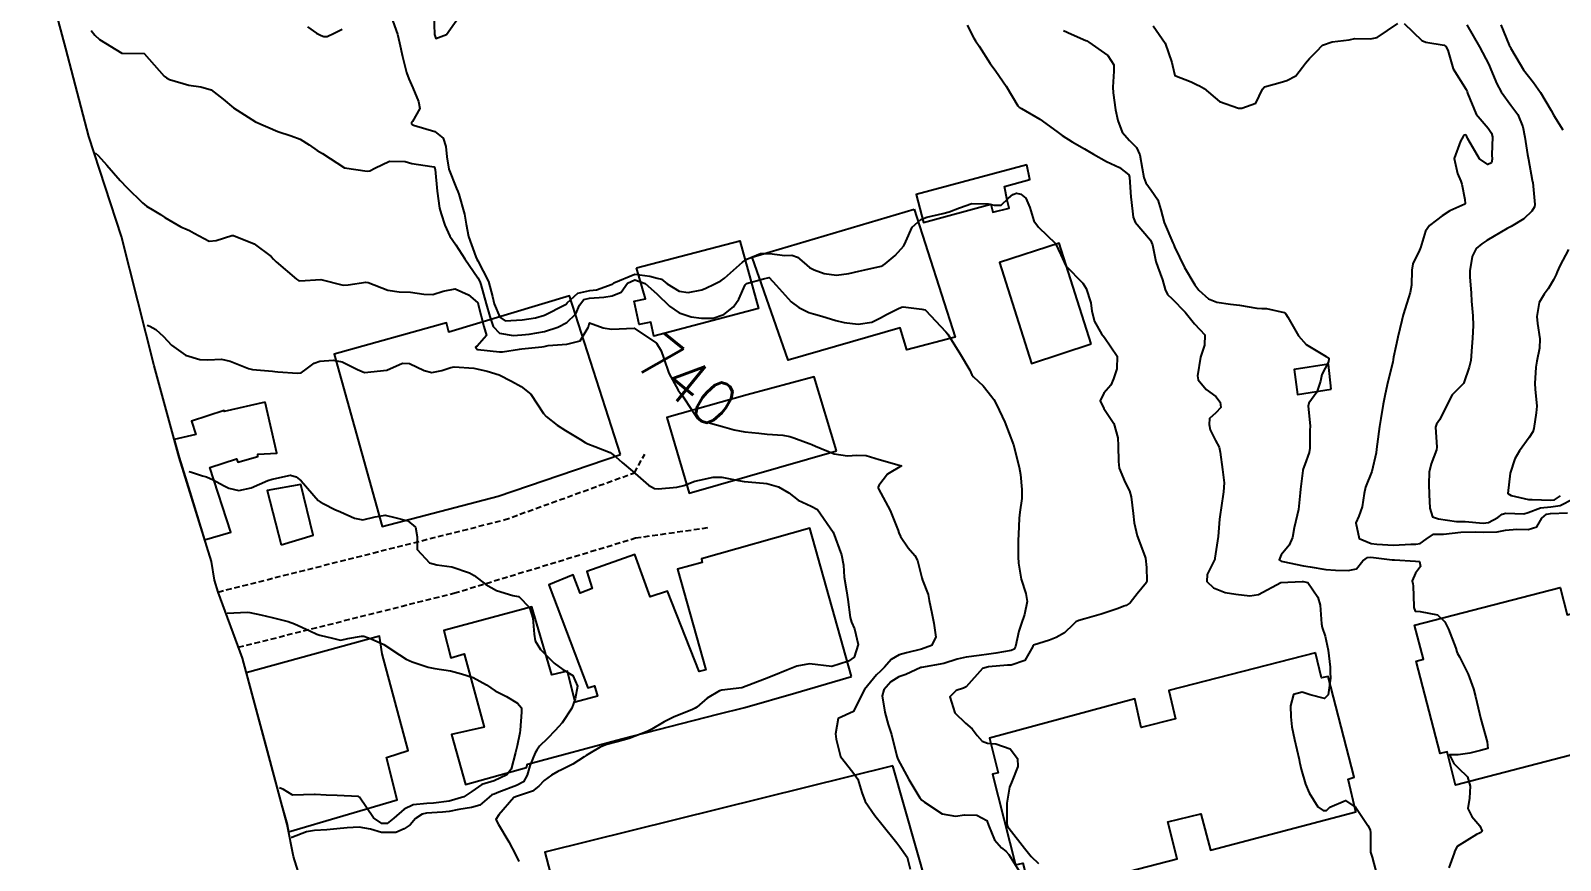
# Model space of a CAD drawing. Header units: metres. Extents: x 292545 to 299085, y 7450245 to 7463078.
# Drawn here: x 298588.6 to 298725.1, y 7450422.4 to 7450496.4 of the extents above; entities that cross this region are included whole.
import ezdxf
from ezdxf.enums import TextEntityAlignment as Align

# ---------------------------------------------------------------- set-up
doc = ezdxf.new("R2010")
doc.units = ezdxf.units.M
doc.linetypes.add('DASHED', pattern=[0.75, 0.5, -0.25])
for name, color, linetype in [('Area', 45, 'Continuous'), ('Cotas', 45, 'Continuous'), ('Curvas de Nivel 1m', 11, 'Continuous'), ('Curvas de Nivel 5m', 15, 'Continuous'), ('Edificações', 30, 'Continuous'), ('Vias Secundárias', 230, 'DASHED')]:
    doc.layers.add(name, color=color, linetype=linetype)
doc.styles.add('Style-STANDARD', font='STANDARD.shx')

msp = doc.modelspace()

# ---------------------------------------------------------------- linework, layer by layer
at = {"layer": 'Area'}
msp.add_polyline3d([(298614.44, 7450415.07, 757.65), (298612.04, 7450422.72, 741.49), (298611.47, 7450425.57, 747.42), (298607.48, 7450440.42, 743.22), (298605.32, 7450446.33, 742.67), (298605.01, 7450447.38, 742.59), (298604.72, 7450449.04, 742.55), (298601.84, 7450458.34, 744.01), (298599.6, 7450466.53, 746.72), (298596.69, 7450478.05, 741.09), (298593.77, 7450486.99, 739.72), (298591.72, 7450494.84, 739.21), (298588.58, 7450506.63, 738.34)], dxfattribs=at)
at = {"layer": 'Curvas de Nivel 1m', "flags": 128}
for points, elevation in [([(298620.77, 7450497.7), (298621.32, 7450496.13), (298621.52, 7450495.36), (298621.78, 7450494.13), (298622.13, 7450492.71), (298622.33, 7450492.12), (298622.69, 7450491.32), (298623.2, 7450490.11), (298623.31, 7450489.48), (298622.66, 7450488.32), (298622.58, 7450488.2), (298622.59, 7450488.12), (298622.65, 7450488.05), (298622.76, 7450488.01), (298624.65, 7450487.43), (298625.41, 7450486.85), (298625.65, 7450486.08), (298625.72, 7450485.18), (298625.91, 7450484.08), (298626.59, 7450482.33), (298626.72, 7450482.07), (298626.81, 7450481.84), (298627.3, 7450480.06), (298627.45, 7450479.16), (298627.68, 7450478.06), (298628.32, 7450476.25), (298628.42, 7450476.05), (298628.51, 7450475.9), (298629.46, 7450474.04), (298629.8, 7450472.71), (298629.96, 7450472.04), (298630.45, 7450470.87), (298630.95, 7450470.52), (298632.45, 7450470.62), (298633.65, 7450470.79), (298634.45, 7450471.04), (298636.25, 7450471.95), (298636.38, 7450472.03), (298636.47, 7450472.13), (298637.41, 7450473.01), (298638.48, 7450473.23), (298639.1, 7450473.3), (298640.49, 7450473.81), (298640.55, 7450473.85), (298640.63, 7450473.91), (298642.5, 7450474.69), (298643.84, 7450474.53), (298644.5, 7450474.34), (298644.88, 7450474.24), (298645.41, 7450473.85), (298646.48, 7450473.17), (298647.26, 7450473.05), (298648.49, 7450473.31), (298648.86, 7450473.44), (298649.59, 7450473.8), (298650.18, 7450474.11), (298650.5, 7450474.33), (298652.12, 7450475.77), (298652.52, 7450476.04), (298653.72, 7450476.55), (298654.52, 7450476.55), (298655.9, 7450476.35), (298656.52, 7450476.38), (298657.02, 7450476.21), (298657.61, 7450475.7), (298658.11, 7450475.29), (298658.51, 7450475.08), (298659.42, 7450474.76), (298660.5, 7450474.61), (298661.6, 7450474.75), (298662.51, 7450474.96), (298663.05, 7450475.09), (298664.51, 7450475.42), (298664.65, 7450475.48), (298664.84, 7450475.62), (298665.76, 7450476.37), (298666.53, 7450477.23), (298666.71, 7450477.6), (298667.26, 7450478.88), (298668.04, 7450479.58), (298668.57, 7450479.79), (298670.01, 7450480.12), (298670.57, 7450480.26), (298671.48, 7450480.63), (298672.58, 7450481), (298674.04, 7450480.97), (298674.58, 7450480.85), (298675.21, 7450480.86), (298675.87, 7450481.49), (298676.26, 7450481.81), (298676.59, 7450481.93), (298676.97, 7450481.85), (298677.42, 7450481.47), (298677.77, 7450480.66), (298678.12, 7450479.46), (298678.55, 7450478.9), (298680.05, 7450477.43), (298680.52, 7450476.41), (298680.99, 7450475.43), (298682.49, 7450473.88), (298682.8, 7450473.41), (298683.2, 7450472.13), (298683.31, 7450471.4), (298683.53, 7450470.47), (298684.16, 7450469.38), (298684.44, 7450469.06), (298685.57, 7450467.37), (298685.53, 7450466.24), (298685.23, 7450465.37), (298684.98, 7450464.78), (298684.38, 7450464.07), (298684.05, 7450463.38), (298684.36, 7450462.7), (298685.26, 7450461.37), (298685.61, 7450460.09), (298685.66, 7450459.37), (298685.68, 7450457.98), (298685.75, 7450457.37), (298686.28, 7450456.11), (298686.65, 7450455.36), (298686.8, 7450454.82), (298687, 7450453.35), (298687.09, 7450452.5), (298687.33, 7450451.35), (298688.03, 7450449.52), (298688.09, 7450449.34), (298688.19, 7450448.51), (298688.22, 7450447.34), (298688.17, 7450447.17), (298687.34, 7450446.17), (298686.72, 7450445.35), (298686.37, 7450445.14), (298686.15, 7450445.06), (298685.65, 7450444.86), (298684.14, 7450444.34), (298682.68, 7450443.95), (298682.14, 7450443.79), (298681.88, 7450443.67), (298681.62, 7450443.42), (298680.86, 7450442.68), (298680.12, 7450442.28), (298679.51, 7450442.04), (298678.1, 7450441.58), (298678.04, 7450441.52), (298678.02, 7450441.46), (298677.33, 7450440.23), (298676.09, 7450439.81), (298675.78, 7450439.79), (298674.08, 7450439.65), (298673.53, 7450439.51), (298672.07, 7450437.88), (298671.85, 7450437.75), (298671.18, 7450437.54), (298670.62, 7450436.98), (298671.06, 7450435.54), (298672.02, 7450434.61), (298672.62, 7450434.12), (298673.06, 7450433.51), (298673.52, 7450433.02), (298674, 7450432.83), (298674.73, 7450432.77), (298676, 7450432.32), (298676.66, 7450431.47), (298676.68, 7450430.77), (298676.19, 7450429.48), (298676.12, 7450429.32), (298675.96, 7450428.9), (298675.71, 7450427.48), (298675.71, 7450425.69), (298675.75, 7450425.48), (298675.8, 7450425.37), (298675.91, 7450425.23), (298677.3, 7450423.47), (298677.89, 7450422.73), (298678.53, 7450422.1)], 738), ([(298624.56, 7450497.88), (298624.63, 7450496.1), (298624.75, 7450495.74), (298625.7, 7450496.09), (298626.77, 7450497.62)], 737), ([(298672.17, 7450496.93), (298672.76, 7450495.75), (298672.91, 7450495.52), (298673.23, 7450495.04), (298674.23, 7450493.5), (298674.72, 7450492.83), (298675.65, 7450491.49), (298676.69, 7450489.73), (298676.8, 7450489.59), (298677.02, 7450489.48), (298678.67, 7450488.52), (298680.17, 7450487.43), (298680.65, 7450487.07), (298681.54, 7450486.52), (298682.64, 7450485.88), (298682.94, 7450485.71), (298683.46, 7450485.4), (298684.62, 7450484.76), (298685.76, 7450484.22), (298686.61, 7450483.57), (298686.66, 7450483.36), (298686.79, 7450481.56), (298686.81, 7450481.36), (298687, 7450479.78), (298687.18, 7450479.35), (298688.54, 7450477.73), (298688.71, 7450477.33), (298689.02, 7450475.84), (298689.19, 7450475.33), (298689.62, 7450474.2), (298689.85, 7450473.32), (298690.06, 7450472.89), (298690.47, 7450472.49), (298691.64, 7450471.3), (298692.45, 7450470.26), (298692.93, 7450469.77), (298693.37, 7450469.28), (298693.34, 7450468.37), (298693, 7450467.28), (298692.74, 7450465.63), (298692.8, 7450465.28), (298693.51, 7450464.4), (298694.38, 7450463.78), (298694.75, 7450463.26), (298694.82, 7450462.8), (298694.36, 7450462.33), (298693.79, 7450461.83), (298693.76, 7450461.27), (298693.86, 7450460.79), (298694.33, 7450459.84), (298694.66, 7450459.26), (298694.75, 7450458.82), (298694.96, 7450457.26), (298695.1, 7450456.08), (298695.06, 7450455.26), (298694.84, 7450453.84), (298694.74, 7450453.26), (298694.68, 7450452.83), (298694.56, 7450451.27), (298694.28, 7450449.34), (298694.27, 7450449.27), (298694.26, 7450449.21), (298694.2, 7450449.09), (298693.58, 7450447.88), (298693.55, 7450447.28), (298694.17, 7450446.69), (298695.2, 7450446.29), (298696.16, 7450446.13), (298697.41, 7450445.98), (298698.16, 7450446.1), (298700.17, 7450447.19), (298702.07, 7450447.28), (298702.17, 7450447.27), (298702.57, 7450447.17), (298703.46, 7450445.86), (298703.67, 7450445.15), (298703.79, 7450443.5), (298703.86, 7450443.15), (298704.12, 7450442.38), (298704.39, 7450441.15), (298704.56, 7450439.62), (298704.58, 7450439.14), (298704.59, 7450438.63), (298704.4, 7450437.14), (298704.05, 7450436.82), (298702.78, 7450437.16), (298702.06, 7450437.39), (298701.29, 7450437.18), (298701.04, 7450436.18), (298701.06, 7450435.18), (298701.14, 7450434.3), (298701.38, 7450433.18), (298701.79, 7450431.37), (298701.84, 7450431.17), (298701.86, 7450431.05), (298701.98, 7450430.51), (298702.38, 7450429.17), (298702.71, 7450428.41), (298703.47, 7450427.15), (298703.94, 7450426.83), (298704.25, 7450426.84), (298704.54, 7450427.14), (298705.95, 7450427.71), (298706.85, 7450427.11), (298707.92, 7450425.48), (298708.14, 7450425.1), (298708.17, 7450424.84), (298708.18, 7450423.1), (298708.32, 7450422.66), (298708.73, 7450421.09)], 737), ([(298716.77, 7450496.95), (298717.9, 7450494.99), (298718.73, 7450493.42), (298718.86, 7450493.11), (298718.92, 7450492.98), (298719.45, 7450491.7), (298719.83, 7450490.96), (298720.69, 7450489.79), (298721.31, 7450488.94), (298721.76, 7450487.85), (298721.95, 7450486.94), (298722.19, 7450485.38), (298722.26, 7450484.93), (298722.61, 7450483.09), (298722.64, 7450482.93), (298722.65, 7450482.88), (298722.85, 7450480.93), (298722.81, 7450480.7), (298722.57, 7450480.32), (298721.87, 7450479.63), (298720.71, 7450478.95), (298720.61, 7450478.89), (298720.55, 7450478.86), (298720.37, 7450478.77), (298718.54, 7450477.69), (298718.1, 7450477.42), (298717.6, 7450476.99), (298717.25, 7450476.27), (298717.04, 7450474.99), (298717.03, 7450474.47), (298717.14, 7450472.99), (298717.18, 7450472.29), (298717.29, 7450470.99), (298717.33, 7450470.12), (298717.26, 7450468.99), (298717.21, 7450468.22), (298717.13, 7450466.99), (298716.99, 7450466.41), (298716.5, 7450465), (298716.46, 7450464.93), (298716.39, 7450464.85), (298715.47, 7450463.92), (298714.99, 7450463.02), (298714.35, 7450461.72), (298714.07, 7450461.3), (298713.97, 7450461.03), (298714.1, 7450459.25), (298714.07, 7450459.03), (298713.57, 7450457.77), (298713.42, 7450457.04), (298713.37, 7450455.96), (298713.41, 7450455.04), (298713.48, 7450453.81), (298713.71, 7450453.04), (298714.24, 7450452.86), (298715.85, 7450452.62), (298716.24, 7450452.63), (298716.61, 7450452.63), (298718.24, 7450452.48), (298718.69, 7450452.52), (298719.53, 7450452.97), (298719.92, 7450453.29), (298720.25, 7450453.36), (298721.86, 7450453.32), (298722.25, 7450453.42), (298723.33, 7450453.85), (298724.26, 7450453.94), (298725.11, 7450454.05), (298726.27, 7450454.65)], 734), ([(298719.81, 7450496.96), (298720.56, 7450495.13), (298720.66, 7450494.95), (298720.68, 7450494.89), (298720.74, 7450494.74), (298721.84, 7450492.94), (298722.71, 7450491.8), (298723.35, 7450490.92), (298724.29, 7450489.3), (298724.51, 7450488.91), (298724.67, 7450488.62), (298725.34, 7450487.58)], 733), ([(298593.99, 7450496.46), (298594.32, 7450496.03), (298594.74, 7450495.63), (298596.73, 7450494.43), (298598.73, 7450494.4), (298600.51, 7450492.38), (298600.7, 7450492.23), (298600.99, 7450492.08), (298602.7, 7450491.57), (298603.78, 7450491.43), (298604.69, 7450491.16), (298605.77, 7450490.32), (298606.68, 7450489.55), (298608.66, 7450488.29), (298610.65, 7450487.43), (298611.84, 7450487.05), (298612.64, 7450486.74), (298613.44, 7450486.23), (298614.16, 7450485.75), (298614.63, 7450485.46), (298616.61, 7450484.19), (298618.61, 7450483.88), (298618.86, 7450483.91), (298619.31, 7450484.16), (298620.62, 7450484.78), (298622, 7450484.75), (298622.62, 7450484.58), (298624.39, 7450484.32), (298624.61, 7450484.27), (298624.65, 7450484.14), (298624.66, 7450484.1), (298624.68, 7450484.03), (298624.86, 7450482.1), (298625.08, 7450480.6), (298625.22, 7450480.09), (298625.54, 7450479.07), (298626.01, 7450478.08), (298626.53, 7450477.31), (298627.35, 7450476.06), (298628.5, 7450474.37), (298628.67, 7450474.05), (298628.76, 7450473.78), (298629.25, 7450472.04), (298629.57, 7450470.92), (298629.88, 7450470.04), (298630.44, 7450469.42), (298631.64, 7450469.22), (298632.44, 7450469.29), (298633.08, 7450469.35), (298634.44, 7450469.58), (298635.63, 7450469.96), (298636.45, 7450470.38), (298637.24, 7450471.16), (298637.57, 7450471.94), (298637.96, 7450472.45), (298638.47, 7450472.56), (298639.75, 7450472.65), (298640.48, 7450472.75), (298641.29, 7450473.09), (298641.87, 7450473.89), (298642.5, 7450474.2), (298643.44, 7450473.87), (298644.48, 7450472.93), (298645.6, 7450471.85), (298646.46, 7450471.24), (298647.53, 7450470.9), (298648.45, 7450470.76), (298649.49, 7450470.76), (298650.46, 7450471.09), (298651.31, 7450471.78), (298651.78, 7450472.46), (298652.37, 7450473.76), (298652.49, 7450473.86), (298653.98, 7450474.27), (298654.5, 7450474.39), (298655.13, 7450473.73), (298656.47, 7450472.22), (298657.15, 7450471.71), (298658.04, 7450471.27), (298658.46, 7450471.15), (298659.2, 7450470.94), (298660.45, 7450470.55), (298661.18, 7450470.38), (298662.45, 7450470.24), (298663.66, 7450470.42), (298664.45, 7450470.79), (298664.98, 7450471.09), (298665.98, 7450471.6), (298666.31, 7450471.76), (298666.47, 7450471.79), (298668.14, 7450471.57), (298668.41, 7450471.51), (298668.46, 7450471.49), (298670.27, 7450469.55), (298670.44, 7450469.34), (298671.58, 7450467.54), (298672.4, 7450466.12), (298672.58, 7450465.72), (298672.73, 7450465.52), (298673.59, 7450464.72), (298674.38, 7450463.76), (298674.55, 7450463.5), (298674.8, 7450463.06), (298675.54, 7450461.49), (298676.32, 7450459.48), (298676.81, 7450457.47), (298676.93, 7450456.83), (298677.06, 7450455.47), (298677.05, 7450454.69), (298676.87, 7450453.47), (298676.81, 7450452.91), (298676.74, 7450451.47), (298676.72, 7450450.97), (298676.72, 7450449.47), (298676.76, 7450448.91), (298676.98, 7450447.47), (298677.42, 7450446.21), (298677.54, 7450445.47), (298677.3, 7450444.31), (298677, 7450443.47), (298676.78, 7450442.82), (298676.48, 7450441.48), (298676.36, 7450441.22), (298676.1, 7450441.12), (298674.72, 7450440.87), (298674.1, 7450440.78), (298673.23, 7450440.65), (298672.09, 7450440.52), (298671.28, 7450440.35), (298670.09, 7450439.96), (298668.11, 7450439.6), (298668.08, 7450439.59), (298668.05, 7450439.58), (298666.69, 7450438.98), (298666.07, 7450438.76), (298665.35, 7450438.32), (298664.74, 7450437.61), (298664.6, 7450437.07), (298664.81, 7450435.61), (298665.13, 7450434.5), (298665.41, 7450433.61), (298665.9, 7450431.69), (298665.92, 7450431.6), (298665.99, 7450431.42), (298666.97, 7450429.59), (298667.95, 7450427.95), (298668.12, 7450427.75), (298668.35, 7450427.57), (298669.93, 7450426.52), (298671.13, 7450426.33), (298671.93, 7450426.44), (298673.02, 7450426.42), (298673.92, 7450425.95), (298674.08, 7450425.51), (298674.6, 7450424.2), (298675.24, 7450423.49), (298675.62, 7450423.21), (298675.89, 7450422.9), (298676.78, 7450421.47)], 739), ([(298613.31, 7450496.78), (298614.11, 7450496.22), (298614.53, 7450496), (298614.75, 7450495.92), (298615.05, 7450495.91), (298615.67, 7450496.2), (298616.39, 7450496.56)], 738), ([(298680.76, 7450496.46), (298681.47, 7450496.13), (298682.75, 7450495.56), (298682.86, 7450495.51), (298683.02, 7450495.41), (298684.74, 7450494.2), (298685.26, 7450493.37), (298685.26, 7450492.83), (298685.16, 7450491.38), (298685.19, 7450490.89), (298685.42, 7450489.37), (298685.63, 7450488.41), (298686, 7450487.37), (298686.65, 7450486.63), (298687.3, 7450486.01), (298687.57, 7450485.35), (298687.8, 7450484.16), (298687.95, 7450483.34), (298688.11, 7450482.85), (298688.59, 7450482.21), (298689.18, 7450481.32), (298689.47, 7450480.43), (298689.75, 7450479.32), (298690.54, 7450477.48), (298690.62, 7450477.31), (298690.69, 7450477.15), (298691.58, 7450475.3), (298692.49, 7450473.76), (298692.86, 7450473.28), (298693.71, 7450472.51), (298694.47, 7450472.19), (298695.68, 7450472.03), (298696.47, 7450471.94), (298698.03, 7450471.66), (298698.47, 7450471.63), (298698.89, 7450471.63), (298700.46, 7450471.27), (298700.59, 7450471.19), (298700.79, 7450470.86), (298701.75, 7450469.18), (298702.43, 7450468.41), (298704.22, 7450467.35), (298704.41, 7450467.22), (298704.46, 7450467.15), (298704.41, 7450466.88), (298703.82, 7450465.73), (298703.7, 7450465.16), (298703.38, 7450464.16), (298702.67, 7450463.17), (298702.6, 7450462.92), (298702.78, 7450461.17), (298702.77, 7450460.73), (298702.75, 7450459.17), (298702.7, 7450458.78), (298702.3, 7450457.71), (298702.15, 7450457.32), (298702.12, 7450457.17), (298701.93, 7450455.52), (298701.89, 7450455.17), (298701.74, 7450453.69), (298701.63, 7450453.18), (298701.37, 7450452.05), (298701.21, 7450451.18), (298700.9, 7450450.5), (298700.21, 7450449.66), (298700.01, 7450449.19), (298700.2, 7450449.08), (298700.34, 7450449.05), (298702.2, 7450448.67), (298702.79, 7450448.57), (298704.19, 7450448.35), (298705.06, 7450448.27), (298706.19, 7450448.26), (298706.91, 7450448.4), (298707.49, 7450449.11), (298707.89, 7450449.42), (298708.21, 7450449.43), (298710.09, 7450449.19), (298710.2, 7450449.19), (298710.31, 7450449.19), (298712.2, 7450449.08), (298712.55, 7450449.05), (298712.62, 7450448.62), (298712.19, 7450448.02), (298711.9, 7450447.33), (298711.95, 7450447.05), (298711.98, 7450446.87), (298712.03, 7450445.05), (298712.04, 7450444.94), (298712.15, 7450444.63), (298712.6, 7450444.59), (298714.15, 7450444.3), (298714.8, 7450443.68), (298715.12, 7450443.02), (298715.79, 7450441.33), (298715.89, 7450441), (298715.93, 7450440.84), (298716.1, 7450440.54), (298716.89, 7450438.99), (298717.37, 7450437.68), (298717.55, 7450436.99), (298718.03, 7450434.98), (298718.57, 7450432.97), (298718.63, 7450432.35), (298718, 7450432.17), (298717.05, 7450431.94), (298715.99, 7450431.81), (298715.22, 7450431.79), (298715.62, 7450431.01), (298715.98, 7450430.64), (298716.82, 7450429.84), (298717.06, 7450428.99), (298717.01, 7450427.93), (298716.85, 7450427), (298717.22, 7450426.28), (298717.92, 7450425.45), (298718.15, 7450424.98), (298718.03, 7450424.86), (298717.91, 7450424.82), (298717.62, 7450424.69), (298715.9, 7450423.63), (298715.69, 7450423.22), (298715.63, 7450423.01), (298715.17, 7450421.72)], 736), ([(298725.83, 7450476.89), (298725.07, 7450475.45), (298724.82, 7450474.91), (298724.73, 7450474.68), (298724.5, 7450474.18), (298724.02, 7450473.38), (298723.66, 7450472.92), (298723.22, 7450472.18), (298723.01, 7450470.92), (298723.08, 7450470.3), (298723.29, 7450468.92), (298723.25, 7450468.1), (298723.03, 7450466.92), (298722.93, 7450466.4), (298722.83, 7450464.93), (298722.88, 7450464.43), (298723.03, 7450462.92), (298722.96, 7450462.33), (298722.75, 7450460.93), (298722.65, 7450460.62), (298722.33, 7450460.11), (298721.46, 7450458.94), (298721.04, 7450458.22), (298720.64, 7450456.95), (298720.44, 7450455.13), (298720.71, 7450454.95), (298722.27, 7450454.6), (298722.6, 7450454.59), (298724.27, 7450454.53), (298724.6, 7450454.57), (298725.14, 7450454.9)], 733), ([(298599, 7450470.16), (298599.22, 7450470.06), (298599.76, 7450469.75), (298600.43, 7450469.13), (298601.16, 7450468.37), (298602.41, 7450467.48), (298603.68, 7450467.07), (298604.4, 7450467.05), (298605.62, 7450467.1), (298606.4, 7450466.94), (298608.02, 7450466.29), (298608.39, 7450466.19), (298610.17, 7450466.04), (298610.39, 7450466.02), (298610.66, 7450465.99), (298612.39, 7450465.86), (298612.72, 7450465.9), (298613.19, 7450466.23), (298613.88, 7450466.75), (298614.4, 7450466.92), (298615.59, 7450467.02), (298616.4, 7450466.88), (298617.76, 7450466.18), (298618.39, 7450465.93), (298620.39, 7450466.14), (298621.77, 7450466.76), (298622.4, 7450466.72), (298623.72, 7450466.11), (298624.39, 7450465.92), (298625.28, 7450466.09), (298626.09, 7450466.38), (298626.4, 7450466.44), (298628.13, 7450466.32), (298628.4, 7450466.26), (298629.32, 7450466.04), (298630.39, 7450465.7), (298631.51, 7450465.14), (298632.38, 7450464.66), (298633.23, 7450463.99), (298634.35, 7450462.27), (298634.59, 7450461.98), (298635.58, 7450461.21), (298636.33, 7450460.74), (298637.65, 7450459.94), (298638.07, 7450459.68), (298638.32, 7450459.55), (298638.94, 7450459.31), (298640.31, 7450458.77), (298640.81, 7450458.4), (298641.37, 7450457.89), (298642.29, 7450457.11), (298643.74, 7450455.87), (298644.27, 7450455.58), (298644.58, 7450455.54), (298646.27, 7450455.69), (298646.88, 7450455.83), (298647.88, 7450456.21), (298648.28, 7450456.32), (298649.51, 7450456.58), (298650.28, 7450456.59), (298651.77, 7450456.28), (298652.28, 7450456.18), (298653.99, 7450456.03), (298654.28, 7450456), (298655.32, 7450455.73), (298656.27, 7450455.18), (298657.09, 7450454.54), (298658.26, 7450453.99), (298658.82, 7450453.68), (298660.22, 7450451.67), (298660.96, 7450449.66), (298661.12, 7450448.73), (298661.2, 7450447.66), (298661.4, 7450446.42), (298661.53, 7450445.66), (298661.74, 7450444.05), (298661.84, 7450443.65), (298662.12, 7450443.03), (298662.45, 7450441.64), (298662.09, 7450440.52), (298661.59, 7450440.15), (298660.08, 7450439.67), (298658.09, 7450439.93), (298656.96, 7450439.71), (298656.08, 7450439.35), (298654.93, 7450438.88), (298654.07, 7450438.54), (298652.06, 7450437.77), (298650.27, 7450437.58), (298650.06, 7450437.52), (298648.98, 7450436.86), (298648.04, 7450436.04), (298647.9, 7450435.95), (298647.61, 7450435.82), (298646.03, 7450435.18), (298645.14, 7450434.73), (298644.02, 7450434.08), (298643.61, 7450433.87), (298642.01, 7450433.24), (298640.94, 7450432.96), (298640, 7450432.72), (298639.43, 7450432.49), (298638.47, 7450431.93), (298638.18, 7450431.74), (298637.99, 7450431.61), (298636.97, 7450430.95), (298635.97, 7450430.46), (298635.63, 7450430.3), (298635.07, 7450429.97), (298634.41, 7450429.52), (298633.95, 7450429), (298633.39, 7450428.54), (298631.94, 7450428.09), (298631.72, 7450428), (298630.36, 7450426.45), (298630.1, 7450426.03), (298630.35, 7450425.59), (298631.28, 7450424.02), (298631.88, 7450422.84), (298632.16, 7450422.29)], 741), ([(298602.7, 7450457.1), (298602.95, 7450457.03), (298603.91, 7450456.71), (298604.28, 7450456.6), (298604.89, 7450456.33), (298605.8, 7450455.85), (298606.27, 7450455.61), (298607.18, 7450455.38), (298608.27, 7450455.62), (298609.77, 7450456.27), (298610.14, 7450456.4), (298610.28, 7450456.44), (298611.78, 7450456.75), (298612.28, 7450456.61), (298612.74, 7450456.24), (298614.26, 7450454.51), (298614.42, 7450454.38), (298614.74, 7450454.21), (298615.75, 7450453.7), (298616.25, 7450453.48), (298617.5, 7450452.92), (298618.24, 7450452.76), (298619.35, 7450453.05), (298620.24, 7450453.19), (298621.09, 7450452.98), (298622.24, 7450452.67), (298622.95, 7450452.11), (298623.08, 7450451.25), (298623.07, 7450450.11), (298624.19, 7450448.94), (298624.84, 7450448.75), (298626.19, 7450448.57), (298627.76, 7450448.05), (298628.18, 7450447.8), (298629.2, 7450447.01), (298630.16, 7450446.45), (298631.63, 7450446.01), (298632.1, 7450445.94), (298632.15, 7450445.92), (298633.11, 7450444.96), (298633.42, 7450443.99), (298633.53, 7450442.58), (298633.63, 7450441.98), (298634.1, 7450441.2), (298635.31, 7450439.97), (298636.08, 7450439.42), (298636.99, 7450438.87), (298637.38, 7450437.94), (298637.18, 7450436.81), (298636.9, 7450435.95), (298636.02, 7450434.64), (298635.69, 7450434.29), (298635.41, 7450433.97), (298634.73, 7450433.25), (298634, 7450432.57), (298633.75, 7450432.22), (298633.63, 7450431.98), (298633.13, 7450430.83), (298632.9, 7450429.99), (298632.57, 7450429.38), (298631.95, 7450429.06), (298630.38, 7450428.46), (298629.95, 7450428.3), (298629.75, 7450428.22), (298629.52, 7450428.03), (298628.68, 7450427.3), (298627.93, 7450427.09), (298626.8, 7450426.93), (298625.93, 7450426.75), (298625.35, 7450426.67), (298623.93, 7450426.59), (298623.52, 7450426.51), (298622.93, 7450426.11), (298622.46, 7450425.56), (298621.91, 7450425.18), (298621.17, 7450424.86), (298619.9, 7450424.86), (298618.92, 7450425.15), (298617.91, 7450425.34), (298616.83, 7450425.27), (298615.91, 7450425.18), (298615.01, 7450425.11), (298613.91, 7450425.05), (298613.21, 7450424.92), (298611.9, 7450424.42), (298611.85, 7450424.42)], 742), ([(298606.09, 7450444.48), (298606.13, 7450444.45), (298607.9, 7450444.53), (298608.14, 7450444.51), (298609.13, 7450444.28), (298610.13, 7450444.06), (298611.58, 7450443.7), (298612.13, 7450443.48), (298613.49, 7450442.85), (298614.12, 7450442.58), (298614.39, 7450442.49), (298615.52, 7450442.2), (298616.11, 7450442.05), (298616.27, 7450442.03), (298616.89, 7450442.18), (298618.12, 7450442.4), (298618.33, 7450442.38), (298618.97, 7450442.16), (298620.11, 7450441.63), (298621.51, 7450440.71), (298622.09, 7450440.35), (298622.63, 7450440.11), (298624.08, 7450439.61), (298624.67, 7450439.5), (298626.07, 7450439.28), (298627.04, 7450439.03), (298628.07, 7450438.7), (298629.28, 7450438.04), (298630.06, 7450437.52), (298631.05, 7450437.01), (298632.04, 7450436.42), (298632.41, 7450436), (298632.41, 7450435.61), (298632.27, 7450434), (298632.24, 7450433.77), (298632, 7450432.59), (298631.85, 7450432), (298631.47, 7450430.51), (298631.1, 7450430.01), (298629.96, 7450429.49), (298628.85, 7450429.14), (298627.95, 7450428.53), (298627.24, 7450428.06), (298625.94, 7450427.65), (298624.55, 7450427.48), (298623.94, 7450427.46), (298622.73, 7450427.32), (298621.93, 7450426.95), (298621.01, 7450426.13), (298620.4, 7450425.66), (298619.92, 7450425.67), (298619.18, 7450426.16), (298617.94, 7450428.01), (298617.86, 7450428.09), (298615.94, 7450428.17), (298614.95, 7450428.21), (298613.97, 7450428.25), (298613.94, 7450428.25), (298613.91, 7450428.25), (298612.94, 7450428.23), (298611.98, 7450428.21), (298611.94, 7450428.22), (298611.14, 7450428.69), (298610.8, 7450428.85)], 743)]:
    msp.add_lwpolyline(points, dxfattribs=dict(at, elevation=elevation))
at = {"layer": 'Curvas de Nivel 5m', "flags": 128}
for points, elevation in [([(298688.77, 7450496.86), (298689.84, 7450495.32), (298690.45, 7450493.59), (298690.5, 7450493.31), (298690.71, 7450492.44), (298692.15, 7450491.85), (298692.71, 7450491.6), (298692.92, 7450491.5), (298693.32, 7450491.28), (298694.69, 7450490.11), (298696.4, 7450489.52), (298696.68, 7450489.5), (298697.94, 7450489.97), (298698.52, 7450491.21), (298698.71, 7450491.43), (298700.1, 7450491.81), (298700.71, 7450491.97), (298701.5, 7450492.4), (298702.11, 7450493.18), (298702.37, 7450493.53), (298702.73, 7450493.95), (298703.34, 7450494.56), (298703.88, 7450495.15), (298704.76, 7450495.43), (298706.26, 7450495.62), (298706.76, 7450495.72), (298708.16, 7450495.71), (298708.76, 7450495.82), (298710.6, 7450497.07)], 735), ([(298711.18, 7450497.07), (298712.76, 7450495.54), (298713.1, 7450495.39), (298714.75, 7450495.15), (298714.9, 7450495.02), (298715.06, 7450494.7), (298715.55, 7450493.01), (298716.7, 7450491.18), (298716.79, 7450491), (298716.84, 7450490.85), (298717.61, 7450488.99), (298718.66, 7450487.74), (298718.98, 7450487.29), (298719.05, 7450486.97), (298719, 7450485.34), (298719.02, 7450484.97), (298718.97, 7450484.63), (298718.63, 7450484.49), (298717.91, 7450484.99), (298716.85, 7450486.79), (298716.76, 7450487), (298716.65, 7450487.14), (298716.54, 7450487.11), (298716.45, 7450487), (298716.21, 7450486.57), (298715.64, 7450485.01), (298715.94, 7450483.68), (298716.24, 7450483.01), (298716.32, 7450482.72), (298716.59, 7450481.37), (298716.63, 7450481), (298716.61, 7450480.97), (298716.58, 7450480.96), (298715.24, 7450480.36), (298714.57, 7450479.9), (298714.06, 7450479.53), (298713.43, 7450479.04), (298713.07, 7450478.53), (298712.62, 7450477.05), (298712.6, 7450476.98), (298712.53, 7450476.83), (298711.94, 7450475.63), (298711.85, 7450475.06), (298711.84, 7450473.71), (298711.72, 7450473.06), (298711.41, 7450472.12), (298711.09, 7450471.06), (298710.96, 7450470.56), (298710.6, 7450469.07), (298710.57, 7450468.94), (298710.43, 7450468.24), (298710.21, 7450467.28), (298710.2, 7450467.07), (298710.17, 7450466.84), (298709.71, 7450465.08), (298709.48, 7450463.98), (298709.3, 7450463.09), (298709.09, 7450461.82), (298708.97, 7450461.09), (298708.76, 7450459.52), (298708.71, 7450459.09), (298708.67, 7450458.75), (298708.29, 7450457.1), (298707.71, 7450455.68), (298707.6, 7450455.11), (298707.43, 7450453.94), (298707.13, 7450453.11), (298706.86, 7450452.5), (298707.15, 7450451.11), (298708.22, 7450450.67), (298708.73, 7450450.59), (298710.22, 7450450.52), (298711.76, 7450450.6), (298712.22, 7450450.61), (298712.6, 7450450.66), (298713.13, 7450451.04), (298713.78, 7450451.48), (298714.23, 7450451.5), (298714.69, 7450451.49), (298716.23, 7450451.68), (298717.51, 7450451.7), (298718.23, 7450451.66), (298719.48, 7450451.71), (298720.23, 7450451.85), (298721.24, 7450451.95), (298722.23, 7450451.92), (298723.02, 7450452.14), (298723.47, 7450452.92), (298723.89, 7450453.28), (298724.25, 7450453.33), (298725.74, 7450453.39)], 735), ([(298594.35, 7450485.54), (298594.62, 7450485.3), (298595.4, 7450484.44), (298596.59, 7450483.05), (298597.17, 7450482.42), (298598.57, 7450481.05), (298598.94, 7450480.78), (298599.59, 7450480.39), (298600.19, 7450480.02), (298600.56, 7450479.76), (298601.99, 7450478.93), (298602.55, 7450478.67), (298602.77, 7450478.59), (298603.19, 7450478.35), (298604.53, 7450477.64), (298605.15, 7450477.7), (298606.54, 7450478.16), (298606.7, 7450478.15), (298608.53, 7450477.4), (298610.04, 7450476.27), (298610.27, 7450476.03), (298610.51, 7450475.8), (298612.31, 7450474.24), (298612.49, 7450474.13), (298612.62, 7450474.11), (298614.49, 7450474.22), (298616.49, 7450473.73), (298616.94, 7450473.74), (298618.49, 7450473.98), (298618.7, 7450473.95), (298620.48, 7450473.28), (298621.49, 7450473.12), (298622.48, 7450473.1), (298623.68, 7450472.91), (298624.47, 7450472.89), (298625.39, 7450473.17), (298626.48, 7450473.38), (298627.68, 7450472.86), (298628.46, 7450472.16), (298628.52, 7450472.05), (298628.53, 7450471.98), (298629.03, 7450470.04), (298629.27, 7450469.21), (298628.43, 7450468.28), (298628.29, 7450468.18), (298628.34, 7450468.05), (298628.42, 7450467.99), (298628.5, 7450467.97), (298630.42, 7450467.76), (298630.69, 7450467.76), (298632.23, 7450468), (298632.42, 7450468.02), (298634.21, 7450468.2), (298634.43, 7450468.24), (298634.77, 7450468.32), (298636.43, 7450468.45), (298637.62, 7450468.75), (298638.35, 7450469.93), (298638.37, 7450470.01), (298638.45, 7450470.34), (298639.69, 7450469.92), (298640.44, 7450469.78), (298642.44, 7450469.88), (298644.43, 7450468.53), (298644.86, 7450467.86), (298645.1, 7450467.17), (298645.55, 7450465.85), (298646.38, 7450464.35), (298646.59, 7450464.06), (298646.76, 7450463.83), (298647.64, 7450462.53), (298648.11, 7450461.81), (298648.25, 7450461.72), (298648.34, 7450461.68), (298648.53, 7450461.62), (298650.34, 7450461.09), (298651.37, 7450460.81), (298652.33, 7450460.64), (298653.58, 7450460.5), (298654.33, 7450460.43), (298655.73, 7450460.32), (298656.33, 7450460.22), (298656.71, 7450460.1), (298657.75, 7450459.7), (298658.17, 7450459.54), (298658.32, 7450459.49), (298658.65, 7450459.35), (298660.31, 7450458.66), (298661.5, 7450458.47), (298662.31, 7450458.54), (298663.17, 7450458.5), (298664.31, 7450458.15), (298666.3, 7450457.6), (298665.06, 7450456.84), (298664.28, 7450455.85), (298664.22, 7450455.68), (298664.23, 7450455.62), (298664.24, 7450455.59), (298664.27, 7450455.54), (298665.31, 7450453.61), (298666, 7450451.83), (298666.08, 7450451.6), (298666.22, 7450451.27), (298666.9, 7450450.28), (298667.49, 7450449.58), (298667.75, 7450449.13), (298668.13, 7450447.58), (298668.18, 7450447.4), (298668.68, 7450446.1), (298668.79, 7450445.57), (298669.02, 7450444.44), (298669.21, 7450443.56), (298669.37, 7450442.31), (298668.99, 7450441.57), (298668.1, 7450441.24), (298666.77, 7450440.91), (298666.09, 7450440.71), (298665.39, 7450440.31), (298664.78, 7450439.61), (298664.44, 7450439.26), (298664.08, 7450438.94), (298663.01, 7450437.64), (298662.69, 7450437), (298662.03, 7450435.65), (298660.65, 7450435.04), (298660.42, 7450433.67), (298660.47, 7450433.2), (298660.86, 7450431.66), (298661.97, 7450430.25), (298662.4, 7450429.64), (298662.76, 7450428.45), (298663.06, 7450427.63), (298663.92, 7450426.39), (298664.55, 7450425.61), (298665.9, 7450423.95), (298666.17, 7450423.6), (298666.82, 7450422.65), (298667.07, 7450421.59)], 740)]:
    msp.add_lwpolyline(points, dxfattribs=dict(at, elevation=elevation))
at = {"layer": 'Edificações'}
for points in [[(298677.51, 7450484.47), (298667.61, 7450481.8), (298668.26, 7450479.31), (298674.29, 7450480.96), (298674.47, 7450480.23), (298675.91, 7450480.58), (298675.74, 7450481.3), (298675.49, 7450482.52), (298677.78, 7450483.16)], [(298667.44, 7450480.51), (298671.11, 7450469.08), (298666.8, 7450467.95), (298666.2, 7450469.92), (298656.21, 7450467.02), (298652.98, 7450476.22)], [(298642.65, 7450475.26), (298651.87, 7450477.68), (298653.54, 7450471.62), (298644.21, 7450469.17), (298643.95, 7450470.41), (298642.91, 7450470.22), (298642.45, 7450472.3), (298643.47, 7450472.51)], [(298683.25, 7450468.48), (298680.37, 7450477.47), (298675.05, 7450475.75), (298677.9, 7450466.73)], [(298641.24, 7450458.61), (298636.67, 7450472.77), (298625.91, 7450469.51), (298625.7, 7450470.35), (298615.69, 7450467.56), (298619.97, 7450452.18), (298630.31, 7450454.89)], [(298704.67, 7450464.42), (298704.42, 7450466.66), (298701.36, 7450466.2), (298701.66, 7450463.97)], [(298660.51, 7450458.92), (298658.53, 7450465.52), (298652.55, 7450463.94), (298645.36, 7450461.91), (298647.35, 7450455.15)], [(298609.53, 7450463.27), (298605.86, 7450462.45), (298605.85, 7450462.54), (298602.94, 7450461.57), (298603.32, 7450460.4), (298601.4, 7450459.94), (298601.84, 7450458.34), (298602.79, 7450455.27), (298604.11, 7450451), (298606.44, 7450451.66), (298604.59, 7450457.45), (298606.96, 7450458.21), (298607.07, 7450457.93), (298608.86, 7450458.41), (298608.86, 7450458.62), (298610.57, 7450458.71)], [(298610.96, 7450450.54), (298613.79, 7450451.4), (298612.7, 7450455.92), (298609.71, 7450455.38)], [(298661.84, 7450438.8), (298658.12, 7450452.02), (298648.47, 7450449.29), (298648.53, 7450448.97), (298646.32, 7450448.37), (298648.84, 7450439.38), (298648.26, 7450439.23), (298645.42, 7450446.41), (298643.88, 7450445.9), (298642.51, 7450449.69), (298638.22, 7450448.17), (298638.71, 7450446.64), (298637.64, 7450446.24), (298637, 7450447.87), (298634.84, 7450446.98), (298638.33, 7450437.77), (298638.92, 7450437.97), (298639.17, 7450437.03), (298637.19, 7450436.5), (298636.49, 7450439.27), (298635.1, 7450438.94), (298633.32, 7450445.02), (298625.45, 7450442.9), (298626.08, 7450440.46), (298627.29, 7450440.81), (298629.05, 7450434.27), (298626.14, 7450433.61), (298627.4, 7450429.14), (298632.83, 7450430.66), (298632.92, 7450430.97), (298641.36, 7450433.23), (298649.93, 7450435.44), (298652.33, 7450436.01), (298656.87, 7450437.32)], [(298741.2, 7450450.92), (298741.98, 7450447.83), (298742.65, 7450448.01), (298744.83, 7450439.87), (298744.08, 7450439.58), (298744.92, 7450436.69), (298731.8, 7450433.27), (298730.96, 7450436.6), (298728.07, 7450435.82), (298728.9, 7450432.52), (298715.76, 7450429.09), (298715.01, 7450432.05), (298714.39, 7450431.91), (298712.26, 7450440.17), (298712.89, 7450440.34), (298712.09, 7450443.36), (298725.09, 7450446.74), (298725.71, 7450444.28), (298728.78, 7450445.1), (298728.15, 7450447.56)]]:
    msp.add_lwpolyline(points, close=True, dxfattribs=at)
at = {"layer": 'Edificações', "elevation": 746.05}
msp.add_lwpolyline([(298611.6, 7450424.91), (298621.29, 7450427.79), (298620.34, 7450431.57), (298622.29, 7450432.17), (298619.95, 7450440.81), (298619.73, 7450442.38), (298607.82, 7450439.13), (298608.4, 7450436.99), (298609.7, 7450432.15), (298610.96, 7450427.45), (298611.47, 7450425.57)], close=True, dxfattribs=at)
at = {"layer": 'Edificações'}
for points in [[(298703.25, 7450440.89), (298690.18, 7450437.55), (298690.78, 7450435.02), (298687.69, 7450434.24), (298687.14, 7450436.79), (298674.16, 7450433.27), (298674.95, 7450430.19), (298674.43, 7450430.07), (298676.5, 7450421.98), (298677.13, 7450422.13), (298677.9, 7450419.15), (298690.92, 7450422.5), (298690.07, 7450425.81), (298693.04, 7450426.54), (298693.88, 7450423.29), (298706.87, 7450426.72), (298706.17, 7450429.62), (298706.72, 7450429.8), (298704.4, 7450438.8), (298703.8, 7450438.67), (298703.25, 7450440.89)], [(298665.54, 7450430.82), (298634.47, 7450423.11), (298638.37, 7450408.23), (298669.65, 7450416.4), (298665.54, 7450430.82)]]:
    msp.add_lwpolyline(points, dxfattribs=at)
at = {"layer": 'Vias Secundárias'}
for points, elevation in [([(298605.32, 7450446.33), (298630.85, 7450452.76), (298642.47, 7450456.97), (298643.41, 7450458.63)], 742.67), ([(298607.12, 7450441.4), (298626.37, 7450446.23), (298642.58, 7450451.16), (298649.21, 7450452.1)], 743.13)]:
    msp.add_lwpolyline(points, dxfattribs=dict(at, elevation=elevation))

# ---------------------------------------------------------------- texts
at = {"layer": 'Cotas', "style": 'Style-STANDARD'}
msp.add_text('740', height=4, rotation=320.8794, dxfattribs=at).set_placement((298647.17, 7450465.2, 740), align=Align.MIDDLE_CENTER)

doc.saveas('drawing.dxf')
